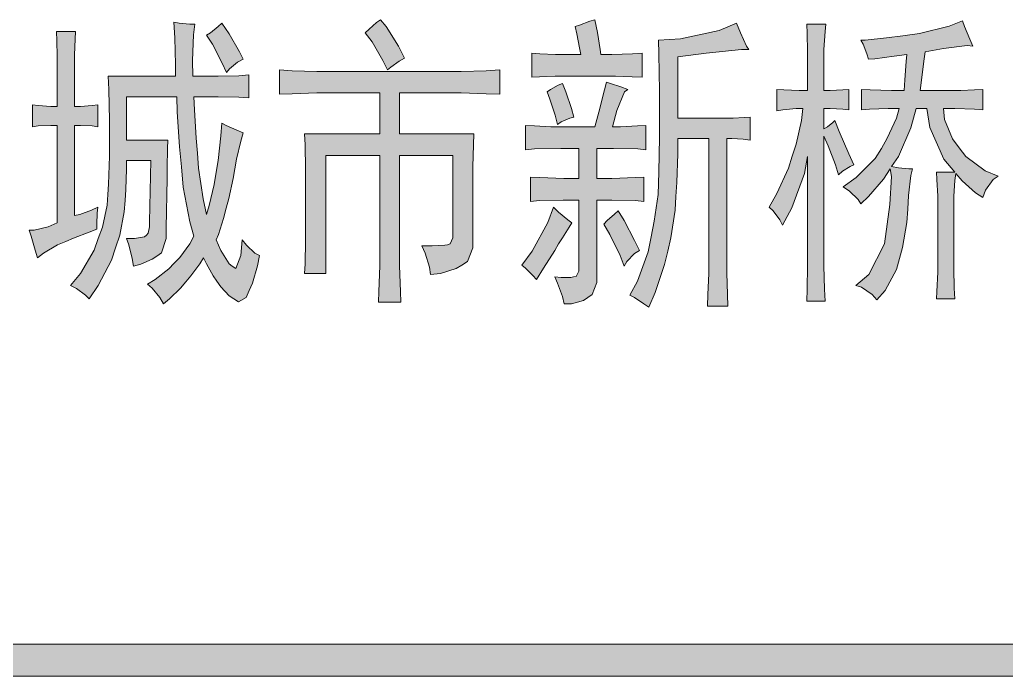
# Model space of a CAD drawing. Header units: millimetres. Extents: x -4415 to 173792, y -78716 to 47289.
# Drawn here: x 162865 to 165630, y -57901 to -56062 of the extents above; entities that cross this region are included whole.
import ezdxf

# ---------------------------------------------------------------- set-up
doc = ezdxf.new("R2010")
doc.units = ezdxf.units.MM

msp = doc.modelspace()

# ---------------------------------------------------------------- hatches: boundary and pattern name
h = msp.add_hatch(color=0)
h.dxf.hatch_style = 2
h.paths.add_polyline_path([(163431.3, -56352.2), (163443.2, -56358.6), (163473.2, -56371.5), (163490.4, -56379), (163483.9, -56402.7), (163472.1, -56453.1), (163467.8, -56480), (163462.5, -56506.8), (163450.7, -56562.6), (163443.2, -56590.5), (163435.6, -56619.5), (163421.7, -56663.5), (163415.2, -56678.6), (163428.1, -56708.6), (163451.7, -56746.2), (163460.3, -56752.6), (163470, -56759.1), (163483.9, -56722.6), (163488.2, -56678.6), (163500, -56693.6), (163523.7, -56716.1), (163536.5, -56722.6), (163531.2, -56751.5), (163517.2, -56799.9), (163507.6, -56820.3), (163499, -56840.6), (163477.5, -56852.5), (163464.6, -56843.9), (163451.7, -56835.3), (163428.1, -56810.6), (163417.4, -56794.5), (163406.7, -56779.5), (163388.4, -56746.2), (163379.8, -56729), (163369.1, -56746.2), (163344.4, -56779.5), (163330.4, -56796.6), (163315.4, -56813.8), (163284.3, -56843.9), (163267.1, -56857.8), (163257.4, -56840.6), (163236, -56813.8), (163223.1, -56803.1), (163244.6, -56790.2), (163282.1, -56760.1), (163297.2, -56744), (163313.3, -56727.9), (163341.2, -56690.4), (163353, -56668.9), (163341.2, -56628.1), (163322.9, -56531.5), (163317.6, -56474.6), (163312.2, -56418.8), (163305.7, -56320), (163304.7, -56278.1), (163164, -56278.1), (163164, -56399.4), (163280, -56399.4), (163278.9, -56423.1), (163277.8, -56476.7), (163277.8, -56506.8), (163274.6, -56645.3), (163274.6, -56675.3), (163261.7, -56715), (163248.8, -56724.7), (163236, -56733.3), (163203.8, -56747.3), (163183.4, -56752.6), (163180.1, -56731.2), (163170.5, -56692.5), (163164, -56675.3), (163186.6, -56675.3), (163214.5, -56670), (163219.9, -56665.7), (163224.2, -56660.3), (163228.5, -56642.1), (163228.5, -56628.1), (163231.7, -56456.3), (163164, -56456.3), (163164, -56481), (163161.9, -56537.9), (163159.7, -56569.1), (163157.6, -56600.2), (163144.7, -56665.7), (163132.9, -56701.1), (163122.2, -56735.4), (163084.6, -56806.3), (163058.8, -56843.9), (163049.2, -56834.2), (163023.4, -56814.9), (163007.3, -56806.3), (163035.2, -56773), (163072.8, -56707.5), (163084.6, -56675.3), (163096.4, -56643.1), (163109.3, -56581.9), (163111.4, -56551.9), (163113.6, -56522.9), (163115.7, -56444.5), (163115.7, -56395.1), (163115.7, -56344.7), (163114.7, -56257.7), (163112.5, -56220.2), (163301.4, -56220.2), (163301.4, -56188), (163299.3, -56112.8), (163296.1, -56068.8), (163311.1, -56072), (163341.2, -56075.2), (163355.1, -56075.2), (163351.9, -56104.2), (163348.7, -56176.2), (163349.8, -56220.2), (163390.5, -56220.2), (163420.6, -56220.2), (163478.6, -56219.1), (163506.5, -56216.9), (163506.5, -56281.4), (163478.6, -56279.2), (163420.6, -56278.1), (163390.5, -56278.1), (163353, -56278.1), (163354.1, -56314.6), (163359.4, -56394.1), (163362.6, -56435.9), (163365.9, -56477.8), (163378.7, -56563.7), (163388.4, -56607.7), (163395.9, -56583), (163409.9, -56524), (163415.2, -56489.6), (163420.6, -56456.3), (163428.1, -56387.6)])
h = msp.add_hatch(color=0)
h.dxf.hatch_style = 2
h.paths.add_polyline_path([(163431.3, -56072), (163451.7, -56102.1), (163480.7, -56152.5), (163490.4, -56172.9), (163475.4, -56181.5), (163452.8, -56199.8), (163444.2, -56210.5), (163432.4, -56183.7), (163404.5, -56131.1), (163388.4, -56105.3), (163399.1, -56098.9), (163420.6, -56081.7)])
h = msp.add_hatch(color=0)
h.dxf.hatch_style = 2
h.paths.add_polyline_path([(163875.8, -56062.4), (163891.9, -56081.7), (163926.2, -56136.4), (163943.4, -56169.7), (163928.4, -56178.3), (163904.8, -56195.5), (163895.1, -56203), (163882.2, -56176.2), (163852.2, -56124.6), (163832.8, -56098.9), (163843.6, -56089.2), (163865, -56069.9)])
h = msp.add_hatch(color=0)
h.dxf.hatch_style = 2
h.paths.add_polyline_path([(164476.9, -56062.4), (164484.4, -56097.8), (164492, -56146.1), (164493, -56160.1), (164524.2, -56160.1), (164582.1, -56157.9), (164609, -56155.8), (164609, -56223.4), (164581.1, -56222.3), (164534.9, -56220.2), (164517.7, -56220.2), (164387.8, -56220.2), (164365.3, -56220.2), (164321.3, -56222.3), (164299.8, -56223.4), (164299.8, -56155.8), (164322.3, -56157.9), (164366.4, -56160.1), (164387.8, -56160.1), (164437.2, -56160.1), (164434, -56140.7), (164426.5, -56102.1), (164421.1, -56081.7), (164434, -56077.4), (164463, -56066.7)])
h = msp.add_hatch(color=0)
h.dxf.hatch_style = 2
h.paths.add_polyline_path([(164908.5, -56146.1), (164888.1, -56146.1), (164788.2, -56155.8), (164708.8, -56166.5), (164708.8, -56338.3), (164849.4, -56338.3), (164864.5, -56338.3), (164895.6, -56336.1), (164911.7, -56335), (164911.7, -56399.4), (164892.4, -56397.3), (164860.2, -56395.1), (164846.2, -56395.1), (164846.2, -56743), (164846.2, -56770.9), (164848.4, -56832.1), (164849.4, -56864.3), (164792.5, -56864.3), (164793.6, -56832.1), (164795.8, -56773), (164795.8, -56746.2), (164795.8, -56395.1), (164708.8, -56395.1), (164708.8, -56438.1), (164706.7, -56518.6), (164703.4, -56557.2), (164701.3, -56595.9), (164689.5, -56673.2), (164680.9, -56710.8), (164672.3, -56748.3), (164645.5, -56826.7), (164628.3, -56867.5), (164614.3, -56857.8), (164587.5, -56840.6), (164574.6, -56834.2), (164596.1, -56794.5), (164626.1, -56712.9), (164634.7, -56670), (164643.3, -56627), (164654.1, -56551.9), (164655.1, -56520.7), (164656.2, -56488.5), (164658.3, -56391.9), (164658.3, -56328.6), (164658.3, -56262), (164656.2, -56157.9), (164655.1, -56119.3), (164716.3, -56116), (164824.7, -56092.4), (164874.1, -56072), (164884.9, -56098.9), (164902, -56136.4)])
h = msp.add_hatch(color=0)
h.dxf.hatch_style = 2
h.paths.add_polyline_path([(165159.7, -56497.1), (165151.1, -56469.2), (165130.7, -56415.5), (165118.9, -56388.7), (165118.9, -56719.3), (165118.9, -56751.5), (165120, -56817), (165122.1, -56850.3), (165070.6, -56850.3), (165071.6, -56817), (165072.7, -56751.5), (165072.7, -56719.3), (165072.7, -56445.6), (165064.1, -56492.8), (165028.7, -56589.5), (165002.9, -56637.8), (164995.4, -56622.7), (164976.1, -56598), (164965.4, -56587.3), (164986.8, -56548.7), (165019, -56477.8), (165029.8, -56444.5), (165040.5, -56411.2), (165055.5, -56344.7), (165059.8, -56311.4), (165040.5, -56311.4), (165004, -56314.6), (164986.8, -56317.9), (164986.8, -56257.7), (165006.2, -56258.8), (165049.1, -56261), (165072.7, -56261), (165072.7, -56176.2), (165072.7, -56151.5), (165071.6, -56101), (165070.6, -56075.2), (165124.2, -56075.2), (165122.1, -56095.6), (165118.9, -56146.1), (165118.9, -56176.2), (165118.9, -56261), (165136.1, -56261), (165171.5, -56258.8), (165188.7, -56257.7), (165188.7, -56314.6), (165171.5, -56312.5), (165136.1, -56311.4), (165118.9, -56311.4), (165118.9, -56368.3), (165128.5, -56361.9), (165143.6, -56350.1), (165148.9, -56344.7), (165161.8, -56375.8), (165188.7, -56438.1), (165202.6, -56469.2), (165191.9, -56473.5), (165170.4, -56486.4)])
h = msp.add_hatch(color=0)
h.dxf.hatch_style = 2
h.paths.add_polyline_path([(165536.5, -56136.4), (165520.4, -56134.3), (165453.8, -56142.9), (165402.3, -56152.5), (165399.1, -56178.3), (165392.6, -56232), (165388.3, -56261), (165486, -56261), (165502.1, -56261), (165540.8, -56258.8), (165564.4, -56257.7), (165564.4, -56314.6), (165540.8, -56312.5), (165486, -56311.4), (165453.8, -56311.4), (165457, -56341.5), (165479.6, -56396.2), (165497.8, -56420.9), (165516.1, -56445.6), (165570.8, -56485.3), (165607.3, -56500.4), (165593.4, -56510), (165571.9, -56540.1), (165564.4, -56560.5), (165544, -56547.6), (165506.4, -56513.2), (165488.2, -56492.8), (165486, -56512.2), (165482.8, -56556.2), (165482.8, -56580.9), (165482.8, -56736.5), (165482.8, -56759.1), (165483.9, -56813.8), (165486, -56843.9), (165434.5, -56843.9), (165435.6, -56823.5), (165437.7, -56769.8), (165437.7, -56736.5), (165437.7, -56580.9), (165437.7, -56556.2), (165435.6, -56510), (165434.5, -56489.6), (165486, -56489.6), (165454.9, -56453.1), (165415.2, -56364), (165407.6, -56311.4), (165377.6, -56311.4), (165362.6, -56365.1), (165328.2, -56445.6), (165307.8, -56473.5), (165328.2, -56476.7), (165357.2, -56480), (165366.9, -56480), (165362.6, -56498.2), (165356.1, -56555.1), (165354, -56592.7), (165350.8, -56630.2), (165338.9, -56700), (165330.4, -56731.2), (165321.8, -56762.3), (165290.6, -56820.3), (165267, -56847.1), (165254.1, -56832.1), (165224.1, -56811.7), (165208, -56806.3), (165244.5, -56776.2), (165288.5, -56690.4), (165296, -56634.5), (165303.5, -56579.8), (165307.8, -56501.4), (165304.6, -56480), (165285.3, -56508.9), (165243.4, -56557.2), (165221.9, -56577.6), (165214.4, -56565.8), (165190.8, -56542.2), (165172.6, -56530.4), (165209.1, -56504.6), (165262.7, -56451), (165279.9, -56423.1), (165296, -56394.1), (165321.8, -56338.3), (165329.3, -56311.4), (165299.2, -56311.4), (165246.6, -56312.5), (165224.1, -56314.6), (165224.1, -56257.7), (165248.8, -56258.8), (165307.8, -56261), (165343.2, -56261), (165345.4, -56230.9), (165349.7, -56179.4), (165350.8, -56160.1), (165315.3, -56164.3), (165261.7, -56171.9), (165243.4, -56172.9), (165239.1, -56157.9), (165228.4, -56131.1), (165221.9, -56119.3), (165234.8, -56119.3), (165293.9, -56112.8), (165340, -56107.5), (165386.2, -56101), (165469.9, -56080.6), (165507.5, -56065.6), (165512.9, -56081.7), (165527.9, -56117.1)])
h = msp.add_hatch(color=0)
h.dxf.hatch_style = 2
h.paths.add_polyline_path([(163080.3, -56648.5), (163058.8, -56657.1), (163014.8, -56674.3), (162993.4, -56683.9), (162970.8, -56692.5), (162931.1, -56716.1), (162913.9, -56729), (162907.5, -56707.5), (162896.7, -56668.9), (162891.4, -56651.7), (162905.3, -56651.7), (162944, -56642.1), (162969.7, -56631.3), (162969.7, -56358.6), (162951.5, -56358.6), (162916.1, -56359.7), (162900, -56361.9), (162900, -56300.7), (162916.1, -56302.8), (162951.5, -56305), (162969.7, -56305), (162969.7, -56183.7), (162969.7, -56164.3), (162968.7, -56121.4), (162967.6, -56095.6), (163021.3, -56095.6), (163020.2, -56117.1), (163018, -56161.1), (163018, -56183.7), (163018, -56305), (163035.2, -56305), (163067.4, -56302.8), (163083.5, -56300.7), (163083.5, -56361.9), (163067.4, -56359.7), (163035.2, -56358.6), (163018, -56358.6), (163018, -56610.9), (163033.1, -56607.7), (163065.3, -56595.9), (163083.5, -56587.3), (163081.4, -56604.5), (163080.3, -56634.5)])
h = msp.add_hatch(color=0)
h.dxf.hatch_style = 2
h.paths.add_polyline_path([(164070.1, -56207.3), (164102.3, -56207.3), (164172.1, -56205.1), (164210.7, -56203), (164210.7, -56270.6), (164172.1, -56269.5), (164102.3, -56267.4), (164070.1, -56267.4), (163929.4, -56267.4), (163929.4, -56382.3), (164137.7, -56382.3), (164136.6, -56412.3), (164134.5, -56474.6), (164134.5, -56506.8), (164134.5, -56672.1), (164134.5, -56701.1), (164119.5, -56739.7), (164103.4, -56749.4), (164088.3, -56759.1), (164044.3, -56773), (164016.4, -56776.2), (164013.2, -56755.8), (164001.4, -56716.1), (163991.7, -56695.7), (164020.7, -56695.7), (164056.1, -56693.6), (164063.6, -56692.5), (164071.1, -56690.4), (164078.7, -56673.2), (164078.7, -56658.2), (164078.7, -56442.4), (163929.4, -56442.4), (163929.4, -56708.6), (163929.4, -56751.5), (163931.6, -56823.5), (163932.7, -56853.5), (163870.4, -56853.5), (163871.5, -56823.5), (163873.6, -56751.5), (163873.6, -56708.6), (163873.6, -56442.4), (163722.3, -56442.4), (163722.3, -56773), (163663.2, -56773), (163664.3, -56746.2), (163665.4, -56681.8), (163665.4, -56645.3), (163665.4, -56520.7), (163665.4, -56481), (163664.3, -56412.3), (163663.2, -56382.3), (163873.6, -56382.3), (163873.6, -56267.4), (163733, -56267.4), (163697.6, -56267.4), (163627.8, -56269.5), (163592.4, -56270.6), (163592.4, -56203), (163627.8, -56205.1), (163697.6, -56207.3), (163733, -56207.3)])
h = msp.add_hatch(color=0)
h.dxf.hatch_style = 2
h.paths.add_polyline_path([(164569.2, -56257.7), (164559.6, -56264.2), (164538.1, -56316.8), (164526.3, -56361.9), (164548.9, -56361.9), (164596.1, -56359.7), (164619.7, -56358.6), (164619.7, -56426.3), (164597.2, -56424.1), (164528.5, -56423.1), (164482.3, -56423.1), (164482.3, -56506.8), (164524.2, -56506.8), (164590.7, -56504.6), (164614.3, -56503.6), (164614.3, -56571.2), (164590.7, -56569.1), (164524.2, -56568), (164482.3, -56568), (164482.3, -56773), (164482.3, -56798.8), (164469.4, -56832.1), (164456.5, -56840.6), (164444.7, -56849.2), (164411.4, -56857.8), (164391, -56857.8), (164385.7, -56837.4), (164371.7, -56799.9), (164364.2, -56782.7), (164382.5, -56784.8), (164409.3, -56784.8), (164416.8, -56782.7), (164424.3, -56781.6), (164431.8, -56766.6), (164431.8, -56752.6), (164431.8, -56568), (164387.8, -56568), (164321.3, -56569.1), (164296.6, -56571.2), (164296.6, -56503.6), (164322.3, -56504.6), (164390, -56506.8), (164431.8, -56506.8), (164431.8, -56423.1), (164381.4, -56423.1), (164307.3, -56424.1), (164282.6, -56426.3), (164282.6, -56358.6), (164307.3, -56359.7), (164353.5, -56361.9), (164374.9, -56361.9), (164476.9, -56361.9), (164487.7, -56321.1), (164503.8, -56258.8), (164509.1, -56237.3), (164520.9, -56240.6), (164549.9, -56250.2)])
h = msp.add_hatch(color=0)
h.dxf.hatch_style = 2
h.paths.add_polyline_path([(164385.7, -56240.6), (164395.3, -56264.2), (164411.4, -56311.4), (164417.9, -56335), (164406.1, -56338.3), (164382.5, -56347.9), (164371.7, -56355.4), (164365.3, -56329.7), (164350.3, -56284.6), (164342.7, -56264.2), (164352.4, -56257.7), (164373.9, -56245.9)])
h = msp.add_hatch(color=0)
h.dxf.hatch_style = 2
h.paths.add_polyline_path([(164412.5, -56631.3), (164405, -56643.1), (164385.7, -56673.2), (164374.9, -56690.4), (164364.2, -56708.6), (164333.1, -56758), (164312.7, -56790.2), (164303, -56778.4), (164282.6, -56758), (164271.9, -56749.4), (164300.9, -56710.8), (164344.9, -56630.2), (164361, -56587.3), (164374.9, -56601.3), (164400.7, -56622.7)])
h = msp.add_hatch(color=0)
h.dxf.hatch_style = 2
h.paths.add_polyline_path([(164542.4, -56598), (164558.5, -56624.9), (164587.5, -56680.7), (164601.5, -56708.6), (164587.5, -56717.2), (164566, -56739.7), (164558.5, -56752.6), (164547.8, -56722.6), (164518.8, -56663.5), (164501.6, -56634.5), (164511.3, -56624.9), (164531.7, -56606.6)])
h = msp.add_hatch(color=0)
h.dxf.hatch_style = 2
h.paths.add_polyline_path([(160366.5, -57901.3), (160366.5, -57811.1), (170828.8, -57811.1), (170828.8, -57901.3)])

# ---------------------------------------------------------------- linework, layer by layer
at = {"color": 0, "lineweight": 0}
for points in [[(163431.3, -56352.2), (163443.2, -56358.6), (163473.2, -56371.5), (163490.4, -56379), (163483.9, -56402.7), (163472.1, -56453.1), (163467.8, -56480), (163462.5, -56506.8), (163450.7, -56562.6), (163443.2, -56590.5), (163435.6, -56619.5), (163421.7, -56663.5), (163415.2, -56678.6), (163428.1, -56708.6), (163451.7, -56746.2), (163460.3, -56752.6), (163470, -56759.1), (163483.9, -56722.6), (163488.2, -56678.6), (163500, -56693.6), (163523.7, -56716.1), (163536.5, -56722.6), (163531.2, -56751.5), (163517.2, -56799.9), (163507.6, -56820.3), (163499, -56840.6), (163477.5, -56852.5), (163464.6, -56843.9), (163451.7, -56835.3), (163428.1, -56810.6), (163417.4, -56794.5), (163406.7, -56779.5), (163388.4, -56746.2), (163379.8, -56729), (163369.1, -56746.2), (163344.4, -56779.5), (163330.4, -56796.6), (163315.4, -56813.8), (163284.3, -56843.9), (163267.1, -56857.8), (163257.4, -56840.6), (163236, -56813.8), (163223.1, -56803.1), (163244.6, -56790.2), (163282.1, -56760.1), (163297.2, -56744), (163313.3, -56727.9), (163341.2, -56690.4), (163353, -56668.9), (163341.2, -56628.1), (163322.9, -56531.5), (163317.6, -56474.6), (163312.2, -56418.8), (163305.7, -56320), (163304.7, -56278.1), (163164, -56278.1), (163164, -56399.4), (163280, -56399.4), (163278.9, -56423.1), (163277.8, -56476.7), (163277.8, -56506.8), (163274.6, -56645.3), (163274.6, -56675.3), (163261.7, -56715), (163248.8, -56724.7), (163236, -56733.3), (163203.8, -56747.3), (163183.4, -56752.6), (163180.1, -56731.2), (163170.5, -56692.5), (163164, -56675.3), (163186.6, -56675.3), (163214.5, -56670), (163219.9, -56665.7), (163224.2, -56660.3), (163228.5, -56642.1), (163228.5, -56628.1), (163231.7, -56456.3), (163164, -56456.3), (163164, -56481), (163161.9, -56537.9), (163159.7, -56569.1), (163157.6, -56600.2), (163144.7, -56665.7), (163132.9, -56701.1), (163122.2, -56735.4), (163084.6, -56806.3), (163058.8, -56843.9), (163049.2, -56834.2), (163023.4, -56814.9), (163007.3, -56806.3), (163035.2, -56773), (163072.8, -56707.5), (163084.6, -56675.3), (163096.4, -56643.1), (163109.3, -56581.9), (163111.4, -56551.9), (163113.6, -56522.9), (163115.7, -56444.5), (163115.7, -56395.1), (163115.7, -56344.7), (163114.7, -56257.7), (163112.5, -56220.2), (163301.4, -56220.2), (163301.4, -56188), (163299.3, -56112.8), (163296.1, -56068.8), (163311.1, -56072), (163341.2, -56075.2), (163355.1, -56075.2), (163351.9, -56104.2), (163348.7, -56176.2), (163349.8, -56220.2), (163390.5, -56220.2), (163420.6, -56220.2), (163478.6, -56219.1), (163506.5, -56216.9), (163506.5, -56281.4), (163478.6, -56279.2), (163420.6, -56278.1), (163390.5, -56278.1), (163353, -56278.1), (163354.1, -56314.6), (163359.4, -56394.1), (163362.6, -56435.9), (163365.9, -56477.8), (163378.7, -56563.7), (163388.4, -56607.7), (163395.9, -56583), (163409.9, -56524), (163415.2, -56489.6), (163420.6, -56456.3), (163428.1, -56387.6)], [(163431.3, -56072), (163451.7, -56102.1), (163480.7, -56152.5), (163490.4, -56172.9), (163475.4, -56181.5), (163452.8, -56199.8), (163444.2, -56210.5), (163432.4, -56183.7), (163404.5, -56131.1), (163388.4, -56105.3), (163399.1, -56098.9), (163420.6, -56081.7)], [(163875.8, -56062.4), (163891.9, -56081.7), (163926.2, -56136.4), (163943.4, -56169.7), (163928.4, -56178.3), (163904.8, -56195.5), (163895.1, -56203), (163882.2, -56176.2), (163852.2, -56124.6), (163832.8, -56098.9), (163843.6, -56089.2), (163865, -56069.9)], [(164476.9, -56062.4), (164484.4, -56097.8), (164492, -56146.1), (164493, -56160.1), (164524.2, -56160.1), (164582.1, -56157.9), (164609, -56155.8), (164609, -56223.4), (164581.1, -56222.3), (164534.9, -56220.2), (164517.7, -56220.2), (164387.8, -56220.2), (164365.3, -56220.2), (164321.3, -56222.3), (164299.8, -56223.4), (164299.8, -56155.8), (164322.3, -56157.9), (164366.4, -56160.1), (164387.8, -56160.1), (164437.2, -56160.1), (164434, -56140.7), (164426.5, -56102.1), (164421.1, -56081.7), (164434, -56077.4), (164463, -56066.7)], [(164908.5, -56146.1), (164888.1, -56146.1), (164788.2, -56155.8), (164708.8, -56166.5), (164708.8, -56338.3), (164849.4, -56338.3), (164864.5, -56338.3), (164895.6, -56336.1), (164911.7, -56335), (164911.7, -56399.4), (164892.4, -56397.3), (164860.2, -56395.1), (164846.2, -56395.1), (164846.2, -56743), (164846.2, -56770.9), (164848.4, -56832.1), (164849.4, -56864.3), (164792.5, -56864.3), (164793.6, -56832.1), (164795.8, -56773), (164795.8, -56746.2), (164795.8, -56395.1), (164708.8, -56395.1), (164708.8, -56438.1), (164706.7, -56518.6), (164703.4, -56557.2), (164701.3, -56595.9), (164689.5, -56673.2), (164680.9, -56710.8), (164672.3, -56748.3), (164645.5, -56826.7), (164628.3, -56867.5), (164614.3, -56857.8), (164587.5, -56840.6), (164574.6, -56834.2), (164596.1, -56794.5), (164626.1, -56712.9), (164634.7, -56670), (164643.3, -56627), (164654.1, -56551.9), (164655.1, -56520.7), (164656.2, -56488.5), (164658.3, -56391.9), (164658.3, -56328.6), (164658.3, -56262), (164656.2, -56157.9), (164655.1, -56119.3), (164716.3, -56116), (164824.7, -56092.4), (164874.1, -56072), (164884.9, -56098.9), (164902, -56136.4)], [(165159.7, -56497.1), (165151.1, -56469.2), (165130.7, -56415.5), (165118.9, -56388.7), (165118.9, -56719.3), (165118.9, -56751.5), (165120, -56817), (165122.1, -56850.3), (165070.6, -56850.3), (165071.6, -56817), (165072.7, -56751.5), (165072.7, -56719.3), (165072.7, -56445.6), (165064.1, -56492.8), (165028.7, -56589.5), (165002.9, -56637.8), (164995.4, -56622.7), (164976.1, -56598), (164965.4, -56587.3), (164986.8, -56548.7), (165019, -56477.8), (165029.8, -56444.5), (165040.5, -56411.2), (165055.5, -56344.7), (165059.8, -56311.4), (165040.5, -56311.4), (165004, -56314.6), (164986.8, -56317.9), (164986.8, -56257.7), (165006.2, -56258.8), (165049.1, -56261), (165072.7, -56261), (165072.7, -56176.2), (165072.7, -56151.5), (165071.6, -56101), (165070.6, -56075.2), (165124.2, -56075.2), (165122.1, -56095.6), (165118.9, -56146.1), (165118.9, -56176.2), (165118.9, -56261), (165136.1, -56261), (165171.5, -56258.8), (165188.7, -56257.7), (165188.7, -56314.6), (165171.5, -56312.5), (165136.1, -56311.4), (165118.9, -56311.4), (165118.9, -56368.3), (165128.5, -56361.9), (165143.6, -56350.1), (165148.9, -56344.7), (165161.8, -56375.8), (165188.7, -56438.1), (165202.6, -56469.2), (165191.9, -56473.5), (165170.4, -56486.4)], [(165536.5, -56136.4), (165520.4, -56134.3), (165453.8, -56142.9), (165402.3, -56152.5), (165399.1, -56178.3), (165392.6, -56232), (165388.3, -56261), (165486, -56261), (165502.1, -56261), (165540.8, -56258.8), (165564.4, -56257.7), (165564.4, -56314.6), (165540.8, -56312.5), (165486, -56311.4), (165453.8, -56311.4), (165457, -56341.5), (165479.6, -56396.2), (165497.8, -56420.9), (165516.1, -56445.6), (165570.8, -56485.3), (165607.3, -56500.4), (165593.4, -56510), (165571.9, -56540.1), (165564.4, -56560.5), (165544, -56547.6), (165506.4, -56513.2), (165488.2, -56492.8), (165486, -56512.2), (165482.8, -56556.2), (165482.8, -56580.9), (165482.8, -56736.5), (165482.8, -56759.1), (165483.9, -56813.8), (165486, -56843.9), (165434.5, -56843.9), (165435.6, -56823.5), (165437.7, -56769.8), (165437.7, -56736.5), (165437.7, -56580.9), (165437.7, -56556.2), (165435.6, -56510), (165434.5, -56489.6), (165486, -56489.6), (165454.9, -56453.1), (165415.2, -56364), (165407.6, -56311.4), (165377.6, -56311.4), (165362.6, -56365.1), (165328.2, -56445.6), (165307.8, -56473.5), (165328.2, -56476.7), (165357.2, -56480), (165366.9, -56480), (165362.6, -56498.2), (165356.1, -56555.1), (165354, -56592.7), (165350.8, -56630.2), (165338.9, -56700), (165330.4, -56731.2), (165321.8, -56762.3), (165290.6, -56820.3), (165267, -56847.1), (165254.1, -56832.1), (165224.1, -56811.7), (165208, -56806.3), (165244.5, -56776.2), (165288.5, -56690.4), (165296, -56634.5), (165303.5, -56579.8), (165307.8, -56501.4), (165304.6, -56480), (165285.3, -56508.9), (165243.4, -56557.2), (165221.9, -56577.6), (165214.4, -56565.8), (165190.8, -56542.2), (165172.6, -56530.4), (165209.1, -56504.6), (165262.7, -56451), (165279.9, -56423.1), (165296, -56394.1), (165321.8, -56338.3), (165329.3, -56311.4), (165299.2, -56311.4), (165246.6, -56312.5), (165224.1, -56314.6), (165224.1, -56257.7), (165248.8, -56258.8), (165307.8, -56261), (165343.2, -56261), (165345.4, -56230.9), (165349.7, -56179.4), (165350.8, -56160.1), (165315.3, -56164.3), (165261.7, -56171.9), (165243.4, -56172.9), (165239.1, -56157.9), (165228.4, -56131.1), (165221.9, -56119.3), (165234.8, -56119.3), (165293.9, -56112.8), (165340, -56107.5), (165386.2, -56101), (165469.9, -56080.6), (165507.5, -56065.6), (165512.9, -56081.7), (165527.9, -56117.1)], [(163080.3, -56648.5), (163058.8, -56657.1), (163014.8, -56674.3), (162993.4, -56683.9), (162970.8, -56692.5), (162931.1, -56716.1), (162913.9, -56729), (162907.5, -56707.5), (162896.7, -56668.9), (162891.4, -56651.7), (162905.3, -56651.7), (162944, -56642.1), (162969.7, -56631.3), (162969.7, -56358.6), (162951.5, -56358.6), (162916.1, -56359.7), (162900, -56361.9), (162900, -56300.7), (162916.1, -56302.8), (162951.5, -56305), (162969.7, -56305), (162969.7, -56183.7), (162969.7, -56164.3), (162968.7, -56121.4), (162967.6, -56095.6), (163021.3, -56095.6), (163020.2, -56117.1), (163018, -56161.1), (163018, -56183.7), (163018, -56305), (163035.2, -56305), (163067.4, -56302.8), (163083.5, -56300.7), (163083.5, -56361.9), (163067.4, -56359.7), (163035.2, -56358.6), (163018, -56358.6), (163018, -56610.9), (163033.1, -56607.7), (163065.3, -56595.9), (163083.5, -56587.3), (163081.4, -56604.5), (163080.3, -56634.5)], [(164070.1, -56207.3), (164102.3, -56207.3), (164172.1, -56205.1), (164210.7, -56203), (164210.7, -56270.6), (164172.1, -56269.5), (164102.3, -56267.4), (164070.1, -56267.4), (163929.4, -56267.4), (163929.4, -56382.3), (164137.7, -56382.3), (164136.6, -56412.3), (164134.5, -56474.6), (164134.5, -56506.8), (164134.5, -56672.1), (164134.5, -56701.1), (164119.5, -56739.7), (164103.4, -56749.4), (164088.3, -56759.1), (164044.3, -56773), (164016.4, -56776.2), (164013.2, -56755.8), (164001.4, -56716.1), (163991.7, -56695.7), (164020.7, -56695.7), (164056.1, -56693.6), (164063.6, -56692.5), (164071.1, -56690.4), (164078.7, -56673.2), (164078.7, -56658.2), (164078.7, -56442.4), (163929.4, -56442.4), (163929.4, -56708.6), (163929.4, -56751.5), (163931.6, -56823.5), (163932.7, -56853.5), (163870.4, -56853.5), (163871.5, -56823.5), (163873.6, -56751.5), (163873.6, -56708.6), (163873.6, -56442.4), (163722.3, -56442.4), (163722.3, -56773), (163663.2, -56773), (163664.3, -56746.2), (163665.4, -56681.8), (163665.4, -56645.3), (163665.4, -56520.7), (163665.4, -56481), (163664.3, -56412.3), (163663.2, -56382.3), (163873.6, -56382.3), (163873.6, -56267.4), (163733, -56267.4), (163697.6, -56267.4), (163627.8, -56269.5), (163592.4, -56270.6), (163592.4, -56203), (163627.8, -56205.1), (163697.6, -56207.3), (163733, -56207.3)], [(164569.2, -56257.7), (164559.6, -56264.2), (164538.1, -56316.8), (164526.3, -56361.9), (164548.9, -56361.9), (164596.1, -56359.7), (164619.7, -56358.6), (164619.7, -56426.3), (164597.2, -56424.1), (164528.5, -56423.1), (164482.3, -56423.1), (164482.3, -56506.8), (164524.2, -56506.8), (164590.7, -56504.6), (164614.3, -56503.6), (164614.3, -56571.2), (164590.7, -56569.1), (164524.2, -56568), (164482.3, -56568), (164482.3, -56773), (164482.3, -56798.8), (164469.4, -56832.1), (164456.5, -56840.6), (164444.7, -56849.2), (164411.4, -56857.8), (164391, -56857.8), (164385.7, -56837.4), (164371.7, -56799.9), (164364.2, -56782.7), (164382.5, -56784.8), (164409.3, -56784.8), (164416.8, -56782.7), (164424.3, -56781.6), (164431.8, -56766.6), (164431.8, -56752.6), (164431.8, -56568), (164387.8, -56568), (164321.3, -56569.1), (164296.6, -56571.2), (164296.6, -56503.6), (164322.3, -56504.6), (164390, -56506.8), (164431.8, -56506.8), (164431.8, -56423.1), (164381.4, -56423.1), (164307.3, -56424.1), (164282.6, -56426.3), (164282.6, -56358.6), (164307.3, -56359.7), (164353.5, -56361.9), (164374.9, -56361.9), (164476.9, -56361.9), (164487.7, -56321.1), (164503.8, -56258.8), (164509.1, -56237.3), (164520.9, -56240.6), (164549.9, -56250.2)], [(164385.7, -56240.6), (164395.3, -56264.2), (164411.4, -56311.4), (164417.9, -56335), (164406.1, -56338.3), (164382.5, -56347.9), (164371.7, -56355.4), (164365.3, -56329.7), (164350.3, -56284.6), (164342.7, -56264.2), (164352.4, -56257.7), (164373.9, -56245.9)], [(164412.5, -56631.3), (164405, -56643.1), (164385.7, -56673.2), (164374.9, -56690.4), (164364.2, -56708.6), (164333.1, -56758), (164312.7, -56790.2), (164303, -56778.4), (164282.6, -56758), (164271.9, -56749.4), (164300.9, -56710.8), (164344.9, -56630.2), (164361, -56587.3), (164374.9, -56601.3), (164400.7, -56622.7)], [(164542.4, -56598), (164558.5, -56624.9), (164587.5, -56680.7), (164601.5, -56708.6), (164587.5, -56717.2), (164566, -56739.7), (164558.5, -56752.6), (164547.8, -56722.6), (164518.8, -56663.5), (164501.6, -56634.5), (164511.3, -56624.9), (164531.7, -56606.6)], [(160366.5, -57901.3), (160366.5, -57811.1), (170828.8, -57811.1), (170828.8, -57901.3)]]:
    msp.add_lwpolyline(points, close=True, dxfattribs=at)

doc.saveas('drawing.dxf')
